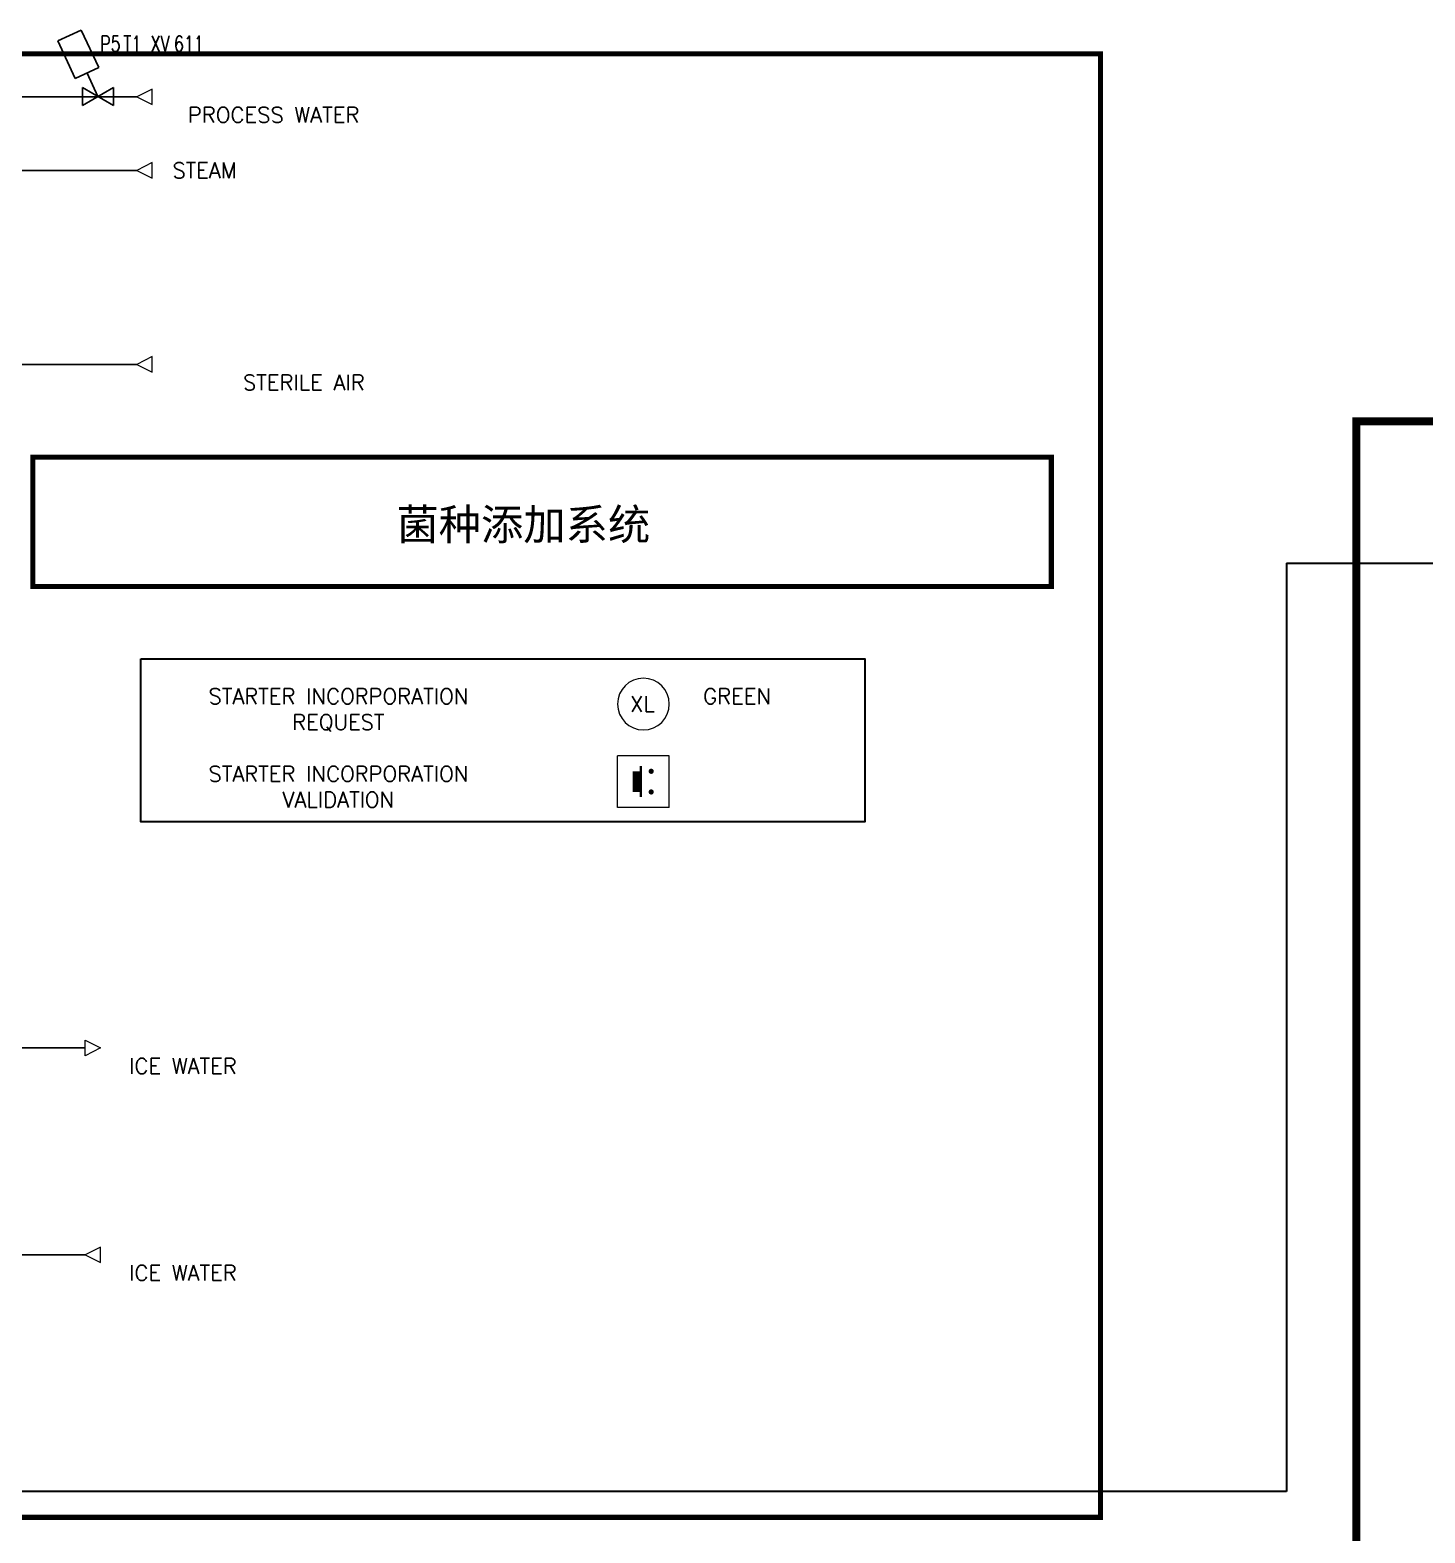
# Model space of a CAD drawing. Header units: inches. Extents: x 12545 to 14027, y 22146 to 23144.
# Drawn here: x 12813.5 to 13083.3, y 22853 to 23143.7 of the extents above; entities that cross this region are included whole.
import ezdxf
from ezdxf.enums import TextEntityAlignment as Align

# ---------------------------------------------------------------- set-up
doc = ezdxf.new("R2010")
doc.units = ezdxf.units.IN
doc.header["$MEASUREMENT"] = 0
doc.linetypes.add('DASHDOT2', pattern=[12.7, 6.35, -3.175, 0, -3.175])
for name, color, linetype, lineweight in [('19 Pipe Process', 30, 'Continuous', 30), ('31 Equipment', 7, 'Continuous', 9), ('40 TXT Data', 7, 'Continuous', 9), ('43 TXT English', 7, 'Continuous', 9), ('AM_0', 7, 'Continuous', 30)]:
    doc.layers.add(name, color=color, linetype=linetype, lineweight=lineweight)
for name, color, linetype in [('60 TXT International', 7, 'Continuous'), ('MATERIEL-DIVERS', 7, 'Continuous'), ('REPERES', 7, 'Continuous'), ('Skid', 5, 'Continuous'), ('TEXTES', 7, 'Continuous'), ('TUYAUTERIE-EAU UTILITES FROIDE', 142, 'Continuous'), ('TUYAUTERIE-GAZ', 3, 'Continuous'), ('TUYAUTERIE-VAPEUR INDUSTRIELLE', 231, 'Continuous'), ('TXT_ENG', 7, 'Continuous'), ('TXT_FR', 7, 'Continuous'), ('VANNES', 7, 'Continuous'), ('ZN', 1, 'Continuous')]:
    doc.layers.add(name, color=color, linetype=linetype)
doc.layers.get('REPERES').off()
doc.styles.add('ROMANC', font='romanc')
doc.styles.add('ROMANS', font='ROMANS.SHX')

# ---------------------------------------------------------------- blocks, each defined once
blk = doc.blocks.new('NBF_ARROW-4TEXTS')
at = {"layer": '40 TXT Data', "color": 5, "style": 'ROMANS'}
blk.add_attdef('CAPACITY', text='', height=2.5, dxfattribs=at).set_placement((-5, 4), align=Align.BOTTOM_RIGHT)
blk.add_attdef('PID-NO/TAG', text='', height=2.5, dxfattribs=at).set_placement((-5, -7), align=Align.TOP_RIGHT)
at = {"layer": '43 TXT English', "style": 'ROMANS'}
blk.add_attdef('TEXT-ENG', text='', height=3, dxfattribs=at).set_placement((-5, -1), align=Align.BOTTOM_RIGHT)
at = {"layer": '60 TXT International', "style": 'ROMANS'}
blk.add_attdef('TEXT-RUS', text='', height=3, dxfattribs=at).set_placement((-5, -2), align=Align.TOP_RIGHT)
blk = doc.blocks.new('APV-SIGN-ARW-FLOW-1')
at = {"layer": '31 Equipment'}
for p, q in [((-1.5, -1.5), (-1.5, 1.5)), ((-1.5, 1.5), (1.5, 0)), ((1.5, 0), (-1.5, -1.5))]:
    blk.add_line(p, q, dxfattribs=at)
blk = doc.blocks.new('APV-ELEC-BUTN-PUSHB-1')
at = {"layer": '31 Equipment'}
for p, q in [((-5, 5), (5, 5)), ((-5, -5), (-5, 5)), ((5, -5), (5, 5)), ((-5, -5), (5, -5))]:
    blk.add_line(p, q, dxfattribs=at)
for points, const_width in [([(0.5, 3), (0.5, -3)], 0.5), ([(1.32, 2), (1.32, -2)], 1.5)]:
    blk.add_lwpolyline(points, dxfattribs=dict(at, const_width=const_width))
at = {"layer": '31 Equipment', "const_width": 0.5}
for points in [[(-1.75, 2, 1), (-1.25, 2, 1)], [(-1.75, -2, 1), (-1.25, -2, 1)]]:
    blk.add_lwpolyline(points, format="xyb", close=True, dxfattribs=at)
blk = doc.blocks.new('APV-ELEC-MISC-LAMP-1')
at = {"layer": '31 Equipment', "color": 7}
blk.add_circle((0, 0), 5, dxfattribs=at)
at = {"layer": '31 Equipment', "style": 'ROMANS', "flags": 8}
blk.add_attdef('XL', text='', height=3, dxfattribs=at).set_placement((0.19, 0), align=Align.MIDDLE)
blk = doc.blocks.new('APV-OTH-GEN-DATA-3')
at = {"layer": '40 TXT Data', "color": 5, "style": 'ROMANS'}
for tag, p in [('DATA1', (-1, 10)), ('DATA2', (-1, 6)), ('DATA3', (-1, 2))]:
    blk.add_attdef(tag, p, '', height=2.5, dxfattribs=at)
blk = doc.blocks.new('REPNORM')
at = {"layer": 'TEXTES', "style": 'ROMANS', "width": 0.75}
for tag, p in [('ZONE', (-9.75, -1.25)), ('SOUSZONE', (-5.25, -1.25)), ('ELEMENT', (0, -1.25)), ('NUM', (4.5, -1.25))]:
    blk.add_attdef(tag, p, '', height=3, dxfattribs=at)
blk = doc.blocks.new('VANNE SIEGE INCLINE')
at = {"color": 7}
for p, q in [((-3, 1.73), (-3, -1.73)), ((-3, -1.73), (3, 1.73)), ((3, -1.73), (-3, 1.73)), ((3, 1.73), (3, -1.73))]:
    blk.add_line(p, q, dxfattribs=at)
at = {"color": 7, "extrusion": (-1, 0, 0)}
blk.add_point((-3, 0), dxfattribs=at)
at = {"color": 7, "extrusion": (1, 0, 0)}
blk.add_point((3, 0), dxfattribs=at)
at = {"layer": 'VANNES'}
for p, q in [((3.23, 12.84), (-0.15, 5.59)), ((7.76, 10.73), (3.23, 12.84)), ((4.38, 3.47), (7.76, 10.73)), ((-0.15, 5.59), (4.38, 3.47)), ((0, 0), (2.11, 4.53))]:
    blk.add_line(p, q, dxfattribs=at)

msp = doc.modelspace()

# ---------------------------------------------------------------- linework, layer by layer
at = {"layer": '19 Pipe Process'}
for p, q in [((13056.5, 23040.57), (13056.5, 22861.07)), ((13056.5, 22861.07), (12595.61, 22861.07))]:
    msp.add_line(p, q, dxfattribs=at)
msp.add_lwpolyline([(13056.5, 23040.57), (13900.36, 23040.57)], dxfattribs=at)
at = {"layer": 'AM_0'}
msp.add_lwpolyline([(12834.91, 23022.07), (12974.91, 23022.07), (12974.91, 22990.56), (12834.91, 22990.56)], close=True, dxfattribs=at)
at = {"layer": 'MATERIEL-DIVERS', "const_width": 1}
msp.add_lwpolyline([(13011, 23061.07), (12814, 23061.07), (12814, 23036.07), (13011, 23036.07)], close=True, dxfattribs=at)
at = {"layer": 'Skid', "linetype": 'DASHDOT2', "const_width": 1}
msp.add_lwpolyline([(12552.5, 23139.07), (13020.5, 23139.07), (13020.5, 22856.07), (12552.5, 22856.07)], close=True, dxfattribs=at)
at = {"layer": 'TUYAUTERIE-EAU UTILITES FROIDE'}
for p, q in [((12834.11, 23130.76), (12605.61, 23130.76)), ((12824.11, 22946.83), (12742.61, 22946.83)), ((12748.61, 22906.83), (12824.11, 22906.83))]:
    msp.add_line(p, q, dxfattribs=at)
at = {"layer": 'TUYAUTERIE-GAZ'}
msp.add_line((12834.11, 23079.02), (12798.61, 23079.02), dxfattribs=at)
at = {"layer": 'TUYAUTERIE-VAPEUR INDUSTRIELLE'}
msp.add_line((12834.11, 23116.52), (12635.61, 23116.52), dxfattribs=at)
at = {"layer": 'ZN', "const_width": 1.5}
msp.add_lwpolyline([(12545.91, 22844.21), (13070, 22845), (13070, 23068), (13626.5, 23068), (13625.62, 22715.5), (13531.14, 22715.5), (13531.14, 22147.5), (12545.91, 22146.71)], close=True, dxfattribs=at)

# ---------------------------------------------------------------- block references
at = {"layer": '31 Equipment', "xscale": -1}
for name, p in [('APV-SIGN-ARW-FLOW-1', (12835.61, 23130.76)), ('APV-SIGN-ARW-FLOW-1', (12835.61, 23116.52)), ('APV-SIGN-ARW-FLOW-1', (12835.61, 23079.02)), ('APV-ELEC-BUTN-PUSHB-1', (12932.11, 22998.33)), ('APV-SIGN-ARW-FLOW-1', (12825.61, 22906.83))]:
    msp.add_blockref(name, p, dxfattribs=at)
at = {"layer": '31 Equipment'}
ref = msp.add_blockref('NBF_ARROW-4TEXTS', (12835.61, 23130.76), dxfattribs=dict(at, xscale=-1))
ref.add_attrib('TEXT-RUS', 'PROCESS WATER', dxfattribs={"layer": '60 TXT International', "height": 3, "style": 'ROMANS'}).set_placement((12877.19, 23128.76), align=Align.TOP_RIGHT)
ref = msp.add_blockref('NBF_ARROW-4TEXTS', (12835.61, 23120.02), dxfattribs=dict(at, xscale=-1))
ref.add_attrib('TEXT-RUS', 'STEAM', dxfattribs={"layer": '60 TXT International', "height": 3, "style": 'ROMANS'}).set_placement((12853.47, 23118.02), align=Align.TOP_RIGHT)
ref = msp.add_blockref('NBF_ARROW-4TEXTS', (12835.61, 23079.02), dxfattribs=dict(at, xscale=-1))
ref.add_attrib('TEXT-RUS', 'STERILE AIR', dxfattribs={"layer": '60 TXT International', "height": 3, "style": 'ROMANS'}).set_placement((12878.19, 23077.02), align=Align.TOP_RIGHT)
ref = msp.add_blockref('APV-ELEC-MISC-LAMP-1', (12932.11, 23013.33), dxfattribs=dict(at, xscale=-1))
ref.add_attrib('XL', 'XL', dxfattribs={"height": 3, "style": 'ROMANS'}).set_placement((12931.93, 23013.33), align=Align.MIDDLE)
ref = msp.add_blockref('APV-OTH-GEN-DATA-3', (12957.11, 23003.33), dxfattribs=dict(at, xscale=-1))
ref.add_attrib('DATA1', 'GREEN', (12943.69, 23013.33), dxfattribs={"layer": '40 TXT Data', "color": 5, "height": 3, "style": 'ROMANS'})
msp.add_blockref('APV-SIGN-ARW-FLOW-1', (12825.61, 22946.83), dxfattribs=at)
ref = msp.add_blockref('NBF_ARROW-4TEXTS', (12825.61, 22946.83), dxfattribs=dict(at, xscale=-1))
ref.add_attrib('TEXT-RUS', 'ICE WATER', dxfattribs={"layer": '60 TXT International', "height": 3, "style": 'ROMANS'}).set_placement((12853.47, 22944.83), align=Align.TOP_RIGHT)
ref = msp.add_blockref('NBF_ARROW-4TEXTS', (12825.61, 22906.83), dxfattribs=dict(at, xscale=-1))
ref.add_attrib('TEXT-RUS', 'ICE WATER', dxfattribs={"layer": '60 TXT International', "height": 3, "style": 'ROMANS'}).set_placement((12853.47, 22904.83), align=Align.TOP_RIGHT)
at = {"layer": 'MATERIEL-DIVERS', "xscale": -1}
msp.add_blockref('VANNE SIEGE INCLINE', (12826.6, 23130.82), dxfattribs=at)
at = {"layer": 'REPERES'}
msp.add_blockref('REPNORM', (12836.79, 23140.77), dxfattribs=at).add_auto_attribs({'ZONE': 'P5', 'SOUSZONE': 'T1', 'ELEMENT': 'XV', 'NUM': '611'})

# ---------------------------------------------------------------- texts
at = {"layer": 'TXT_ENG', "style": 'ROMANS'}
for s, p in [('STARTER INCORPORATION', (12873.11, 23013.33)), ('REQUEST', (12873.11, 23008.33)), ('STARTER INCORPORATION', (12873.11, 22998.33)), ('VALIDATION', (12873.11, 22993.33))]:
    msp.add_text(s, height=3, dxfattribs=at).set_placement(p, align=Align.CENTER)
at = {"layer": 'TXT_FR', "insert": (12908.88, 23047.73), "char_height": 6, "width": 196.1374, "attachment_point": 5, "style": 'ROMANC'}
msp.add_mtext('{\\fSimSun|b0|i0|c134|p2;菌种添加系统}', dxfattribs=at)

doc.saveas('drawing.dxf')
